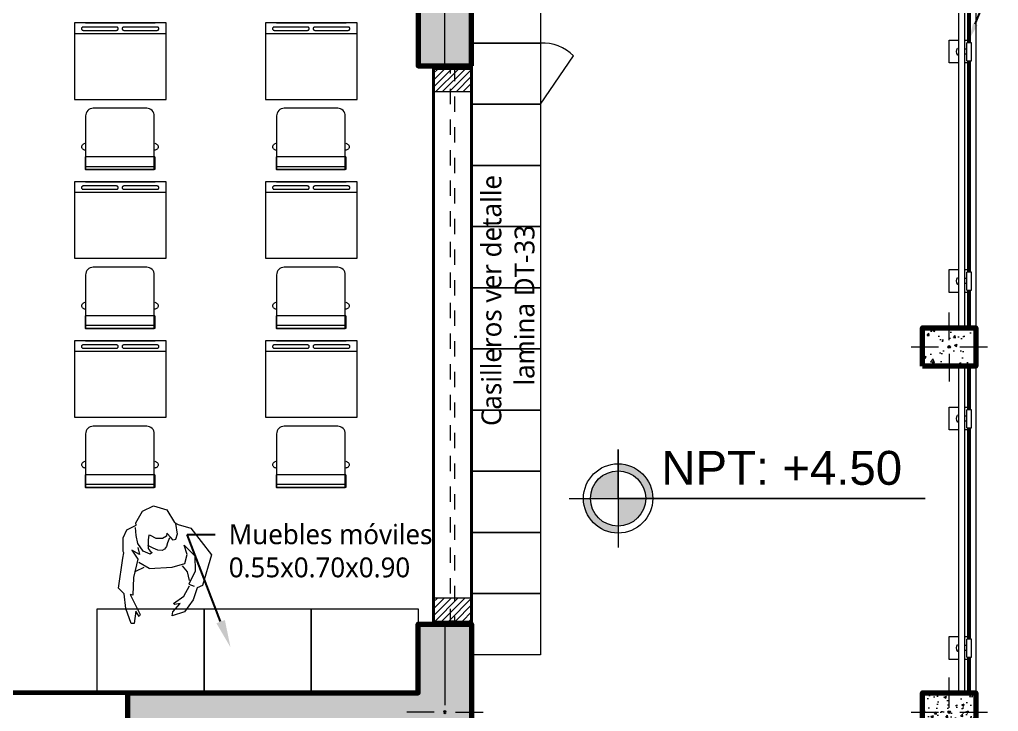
# Model space of a CAD drawing. Header units: metres. Extents: x 28 to 148, y 23 to 113.
# Drawn here: x 48.33 to 54.74, y 65.08 to 69.61 of the extents above; entities that cross this region are included whole.
import ezdxf
from ezdxf import colors
from ezdxf.entities.mleader import LeaderData, LeaderLine
from ezdxf.math import Vec2, Vec3

# ---------------------------------------------------------------- set-up
doc = ezdxf.new("R2010")
doc.units = ezdxf.units.M
doc.linetypes.add('DASHED2', pattern=[0.375, 0.25, -0.125])
for name, color, linetype, lineweight in [('A-FLOR-HRAL', 11, 'Continuous', 9), ('COLUMNAS 50', 32, 'Continuous', 70), ('COLUMNETASSS', 211, 'Continuous', 20), ('Equipamiento SR', 23, 'Continuous', 0), ('GRAFO 0 BLANCO', 7, 'Continuous', 0), ('GRAFO01', 7, 'Continuous', 0), ('letras sr', 7, 'Continuous', 5), ('muro bajo', 191, 'Continuous', 40), ('Muros el', 144, 'Continuous', 60), ('PERSONAS', 8, 'Continuous', 0), ('Structural - Bearing_Pen_No__20', 1, 'Continuous', 0), ('TEXTO 100', 7, 'Continuous', 20), ('Vanos', 140, 'Continuous', 5)]:
    doc.layers.add(name, color=color, linetype=linetype, lineweight=lineweight)
doc.layers.add('Mobiliario', color=7, linetype='Continuous', lineweight=0, true_color=0x7f7f7f)
doc.styles.add('Generales', font='trebuc.ttf', dxfattribs={"height": 0.1})
doc.styles.add('JOS', font='arial.ttf', dxfattribs={"height": 1})
pattern_1 = [(45, (195.27885, -16.94161), (-0.0224506403, 0.0224506403), [])]

# ---------------------------------------------------------------- blocks, each defined once
blk = doc.blocks.new('Columna 1.10 x0.30')
at = {"true_color": 0xc7c8ca}
h = blk.add_hatch(color=9, dxfattribs=at)
h.dxf.hatch_style = 1
h.paths.add_polyline_path([(-234.8493, 113.8066), (-235.9493, 113.8066), (-235.9493, 113.4566), (-234.8493, 113.4566)])
h.paths.add_polyline_path([(-235.3906, 113.6316, -1), (-235.408, 113.6316, -1)], flags=16)
at = {"layer": 'COLUMNAS 50', "color": 1, "linetype": 'Continuous', "lineweight": 5}
for p, q in [((-235.3993, 113.8732), (-235.3993, 113.6932)), ((-235.9743, 113.6316), (-235.4443, 113.6316)), ((-234.8243, 113.6316), (-235.3543, 113.6316)), ((-235.3993, 113.5616), (-235.3993, 113.3816))]:
    blk.add_line(p, q, dxfattribs=at)
at = {"layer": 'COLUMNAS 50', "linetype": 'Continuous'}
blk.add_lwpolyline([(-235.9493, 113.4566), (-234.8493, 113.4566), (-234.8493, 113.8066), (-235.9493, 113.8066)], close=True, dxfattribs=at)
at = {"layer": 'COLUMNAS 50', "color": 1, "linetype": 'Continuous', "lineweight": 5}
blk.add_circle((-235.3993, 113.6316), 0.00871, dxfattribs=at)
blk.add_point((-235.3993, 113.6316), dxfattribs=at)
blk = doc.blocks.new('School Desk 2')
at = {"layer": 'Equipamiento SR', "linetype": 'Continuous'}
for p, q in [((0.1995, 0.3017), (0.6995, 0.3017)), ((0.1995, -0.2983), (0.1995, 0.3017)), ((0.629, 0.3017), (0.629, -0.2983)), ((0.6995, 0.3017), (0.6995, -0.2983)), ((-0.241, 0.228), (-0.2591, 0.228)), ((-0.2591, 0.228), (-0.2591, -0.228)), ((-0.1767, 0.228), (-0.241, 0.228)), ((-0.241, 0.228), (-0.241, -0.228)), ((-0.1767, 0.228), (-0.1767, -0.228)), ((-0.1322, 0.2314), (-0.1327, 0.228)), ((-0.1309, 0.2356), (-0.1322, 0.2314)), ((-0.129, 0.2394), (-0.1309, 0.2356)), ((-0.1265, 0.2428), (-0.129, 0.2394)), ((-0.1236, 0.2457), (-0.1265, 0.2428)), ((-0.1203, 0.2479), (-0.1236, 0.2457)), ((-0.1168, 0.2494), (-0.1203, 0.2479)), ((-0.113, 0.2502), (-0.1168, 0.2494)), ((-0.1092, 0.2502), (-0.113, 0.2502)), ((-0.1055, 0.2494), (-0.1092, 0.2502)), ((-0.1019, 0.2479), (-0.1055, 0.2494)), ((-0.0987, 0.2457), (-0.1019, 0.2479)), ((-0.0957, 0.2428), (-0.0987, 0.2457)), ((-0.0933, 0.2394), (-0.0957, 0.2428)), ((-0.0924, 0.2375), (-0.0933, 0.2394)), ((-0.0876, 0.228), (-0.0924, 0.2375)), ((0.6507, 0.2435), (0.651, 0.2457)), ((0.6507, 0.2424), (0.6507, 0.2435)), ((0.6507, 0.027), (0.6507, 0.2424)), ((0.651, 0.2457), (0.6517, 0.2477)), ((0.6517, 0.2477), (0.6526, 0.2497)), ((0.6526, 0.2497), (0.6539, 0.2514)), ((0.6539, 0.2514), (0.6553, 0.2528)), ((0.6553, 0.2528), (0.657, 0.2539)), ((0.657, 0.2539), (0.6587, 0.2546)), ((0.6587, 0.2546), (0.6606, 0.255)), ((0.6606, 0.255), (0.6625, 0.255)), ((0.6625, 0.255), (0.6644, 0.2546)), ((0.6644, 0.2546), (0.6662, 0.2539)), ((0.6662, 0.2539), (0.6678, 0.2528)), ((0.6678, 0.2528), (0.6693, 0.2514)), ((0.6693, 0.2514), (0.6705, 0.2497)), ((0.6705, 0.2497), (0.6714, 0.2477)), ((0.6714, 0.2477), (0.6721, 0.2457)), ((0.6721, 0.2457), (0.6724, 0.2435)), ((0.6724, 0.2435), (0.6724, 0.2424)), ((0.6724, 0.2424), (0.6724, 0.027)), ((0.6995, -0.2263), (0.6995, 0.2297)), ((0.6507, 0.0259), (0.6507, 0.027)), ((0.651, 0.0238), (0.6507, 0.0259)), ((0.6517, 0.0217), (0.651, 0.0238)), ((0.6526, 0.0198), (0.6517, 0.0217)), ((0.6539, 0.0181), (0.6526, 0.0198)), ((0.6553, 0.0166), (0.6539, 0.0181)), ((0.657, 0.0155), (0.6553, 0.0166)), ((0.6587, 0.0148), (0.657, 0.0155)), ((0.6606, 0.0144), (0.6587, 0.0148)), ((0.6625, 0.0144), (0.6606, 0.0144)), ((0.6644, 0.0148), (0.6625, 0.0144)), ((0.6662, 0.0155), (0.6644, 0.0148)), ((0.6678, 0.0166), (0.6662, 0.0155)), ((0.6693, 0.0181), (0.6678, 0.0166)), ((0.6705, 0.0198), (0.6693, 0.0181)), ((0.6714, 0.0217), (0.6705, 0.0198)), ((0.6721, 0.0238), (0.6714, 0.0217)), ((0.6724, 0.0259), (0.6721, 0.0238)), ((0.6724, 0.027), (0.6724, 0.0259)), ((0.6507, -0.0225), (0.651, -0.0203)), ((0.6507, -0.0236), (0.6507, -0.0225)), ((0.6507, -0.2389), (0.6507, -0.0236)), ((0.651, -0.0203), (0.6517, -0.0182)), ((0.6517, -0.0182), (0.6526, -0.0163)), ((0.6526, -0.0163), (0.6539, -0.0146)), ((0.6539, -0.0146), (0.6553, -0.0132)), ((0.6553, -0.0132), (0.657, -0.0121)), ((0.657, -0.0121), (0.6587, -0.0113)), ((0.6587, -0.0113), (0.6606, -0.0109)), ((0.6606, -0.0109), (0.6625, -0.0109)), ((0.6625, -0.0109), (0.6644, -0.0113)), ((0.6644, -0.0113), (0.6662, -0.0121)), ((0.6662, -0.0121), (0.6678, -0.0132)), ((0.6678, -0.0132), (0.6693, -0.0146)), ((0.6693, -0.0146), (0.6705, -0.0163)), ((0.6705, -0.0163), (0.6714, -0.0182)), ((0.6714, -0.0182), (0.6721, -0.0203)), ((0.6721, -0.0203), (0.6724, -0.0225)), ((0.6724, -0.0225), (0.6724, -0.0236)), ((0.6724, -0.0236), (0.6724, -0.2389)), ((-0.241, -0.228), (-0.2591, -0.228)), ((-0.1767, -0.228), (-0.241, -0.228)), ((-0.1327, -0.228), (-0.1322, -0.2314)), ((-0.1322, -0.2314), (-0.1309, -0.2356)), ((-0.1309, -0.2356), (-0.129, -0.2394)), ((-0.129, -0.2394), (-0.1265, -0.2428)), ((-0.1265, -0.2428), (-0.1236, -0.2457)), ((-0.1236, -0.2457), (-0.1203, -0.2479)), ((-0.1203, -0.2479), (-0.1168, -0.2494)), ((-0.1168, -0.2494), (-0.113, -0.2502)), ((-0.113, -0.2502), (-0.1092, -0.2502)), ((-0.1092, -0.2502), (-0.1055, -0.2494)), ((-0.1055, -0.2494), (-0.1019, -0.2479)), ((-0.1019, -0.2479), (-0.0987, -0.2457)), ((-0.0987, -0.2457), (-0.0957, -0.2428)), ((-0.0957, -0.2428), (-0.0933, -0.2394)), ((-0.0933, -0.2394), (-0.0924, -0.2375)), ((-0.0924, -0.2375), (-0.0876, -0.228)), ((0.6507, -0.24), (0.6507, -0.2389)), ((0.651, -0.2422), (0.6507, -0.24)), ((0.6517, -0.2443), (0.651, -0.2422)), ((0.6526, -0.2462), (0.6517, -0.2443)), ((0.6539, -0.2479), (0.6526, -0.2462)), ((0.6553, -0.2493), (0.6539, -0.2479)), ((0.657, -0.2505), (0.6553, -0.2493)), ((0.6587, -0.2512), (0.657, -0.2505)), ((0.6606, -0.2516), (0.6587, -0.2512)), ((0.6625, -0.2516), (0.6606, -0.2516)), ((0.6644, -0.2512), (0.6625, -0.2516)), ((0.6662, -0.2505), (0.6644, -0.2512)), ((0.6678, -0.2493), (0.6662, -0.2505)), ((0.6693, -0.2479), (0.6678, -0.2493)), ((0.6705, -0.2462), (0.6693, -0.2479)), ((0.6714, -0.2443), (0.6705, -0.2462)), ((0.6721, -0.2422), (0.6714, -0.2443)), ((0.6724, -0.24), (0.6721, -0.2422)), ((0.6724, -0.2389), (0.6724, -0.24)), ((0.6995, -0.2983), (0.1995, -0.2983)), ((0.629, -0.2833), (0.6295, -0.2833))]:
    blk.add_line(p, q, dxfattribs=at)
blk.add_lwpolyline([(-0.2591, 0.225), (0.0909, 0.225, -0.414214), (0.1409, 0.175), (0.1409, -0.175, -0.414214), (0.0909, -0.225), (-0.2591, -0.225), (-0.2591, 0.225)], format="xyb", dxfattribs=at)
blk = doc.blocks.new('P_M2')
for p, q in [((0.137, -0.0847), (0.0991, -0.1627)), ((0.1315, -0.1229), (0.1664, -0.1827))]:
    blk.add_line(p, q)
for points in [[(-0.0096, -0.1772), (0.0401, -0.1623), (0.0126, -0.2186), (0.0758, -0.1716), (0.2096, -0.1941), (0.3379, -0.1897), (0.3353, -0.2093), (0.4741, -0.1263), (0.4901, -0.1331), (0.4528, -0.1589), (0.5428, -0.1647), (0.5442, -0.188), (0.4381, -0.2338), (0.3341, -0.2523), (0.2942, -0.2977), (0.075, -0.2807), (0.0368, -0.2775), (0.0271, -0.2827), (-0.0718, -0.2882), (-0.1323, -0.2662), (-0.1708, -0.2002), (-0.1872, -0.2057), (-0.2752, -0.1617), (-0.3191, -0.0847), (-0.2971, 0.0143), (-0.2092, 0.0748), (-0.1982, 0.1023), (-0.1761, 0.1973), (0.0051, 0.3607), (0.2331, 0.311), (0.2524, 0.2728), (0.3404, 0.2515), (0.4331, 0.1948), (0.469, 0.1059), (0.4387, 0.1097), (0.3742, 0.1573), (0.3839, 0.1189), (0.3766, 0.1107), (0.3201, 0.1801), (0.2427, 0.2166)], [(0.137, -0.0847), (0.115, 0.0803), (0.082, 0.1715), (0.0161, 0.1848), (-0.0498, 0.1573), (0.0216, 0.2398), (0.1315, 0.2508), (0.2304, 0.2123), (0.2414, 0.2508)], [(0.0994, 0.1537), (0.1408, 0.1932), (0.2021, 0.211)], [(-0.2023, 0.0832), (-0.1267, 0.1002), (-0.087, 0.0908), (-0.0813, 0.0737), (-0.1002, 0.0567), (-0.1286, 0.0246), (-0.1059, 0.0246), (-0.087, -0.0038), (-0.0832, -0.0492), (-0.104, -0.0927), (-0.1059, -0.104), (-0.07, -0.1059), (-0.0435, -0.1059), (-0.0076, -0.1021), (0.0113, -0.087), (0.0189, -0.0719), (0.0321, -0.0851), (0.0151, -0.138), (-0.0397, -0.1796), (-0.0964, -0.1967), (-0.1541, -0.2051)], [(-0.0964, 0.0473), (-0.0586, 0.034), (-0.0321, 0.0303), (-0.0113, 0.017), (0, 0), (-0.0019, -0.0303), (-0.0132, -0.0662), (-0.0303, -0.1059)]]:
    blk.add_lwpolyline(points)
blk = doc.blocks.new('A$C3C3047C9')
at = {"true_color": 0x939598}
h = blk.add_hatch(color=252, dxfattribs=at)
h.dxf.hatch_style = 1
h.paths.add_polyline_path([(1.9, 0), (2.25, 0), (2.25, 0.7), (0, 0.7), (0, 0.45), (1.9, 0.45)])
h.paths.add_polyline_path([(2.0663, 0.575, -1), (2.0837, 0.575, -1)], flags=16)
at = {"layer": 'COLUMNAS 50', "linetype": 'Continuous'}
blk.add_lwpolyline([(2.25, 0.7), (0, 0.7), (0, 0.45), (1.9, 0.45), (1.9, 0), (2.25, 0)], close=True, dxfattribs=at)
at = {"layer": 'Structural - Bearing_Pen_No__20', "linetype": 'Continuous'}
for p, q in [((2.075, 0.62), (2.075, 0.8)), ((2.005, 0.575), (1.825, 0.575)), ((2.075, 0), (2.075, 0.53)), ((2.145, 0.575), (2.325, 0.575))]:
    blk.add_line(p, q, dxfattribs=at)
blk.add_circle((2.075, 0.575), 0.00871, dxfattribs=at)
blk.add_point((2.075, 0.575), dxfattribs=at)
blk = doc.blocks.new('columna pasillos')
at = {"layer": 'GRAFO 0 BLANCO'}
h = blk.add_hatch(dxfattribs=at)
h.set_pattern_fill('AR-CONC', color=256, scale=0.024, angle=-90)
h.set_pattern_definition([(320, (0, 0), (-0.015060515, -0.17214244), [0.018, -0.198]), (265, (0, 0), (0.18052611, 0.03330032), [0.0144, -0.1584]), (10.45144, (-0.00126, -0.01435), (0.1654656, -0.13884213), [0.01529765, -0.16827411]), (316.1842, (0.048, -7e-10), (-0.03972463, -0.25613792), [0.027, -0.297]), (6.63563, (0.0447, -0.02134), (0.23378846, -0.22431887), [0.02294648, -0.2524113]), (261.18416, (0.048, -7e-10), (0.23378846, -0.22431887), [0.0216, -0.2376]), (291, (0.036, -0.024), (-0.096628536, -0.14325769), [0.018, -0.198]), (236, (0.036, -0.024), (0.17403601, -0.05839568), [0.0144, -0.1584]), (341.45144, (0.02795, -0.03594), (0.07740747, -0.20165337), [0.01529765, -0.16827411]), (307.5, (0, 0), (0.079894525, -0.002918366), [0, -0.15648, 0, -0.1608, 0, -0.159]), (277.5, (0, 0), (0.09465881, -0.06313669), [0, -0.09168, 0, -0.15288, 0, -0.0606]), (237.5, (7e-10, 0.05352), (-0.005413171, -0.128117385), [0, -0.06, 0, -0.1872, 0, -0.2484]), (227.5, (1e-09, 0.07752), (0.024025194, -0.13996468), [0, -0.078, 0, -0.12432, 0, -0.1764])])
h.paths.add_polyline_path([(-235.5347, 35.024), (-235.7847, 35.024), (-235.7847, 34.674), (-235.5347, 34.674)])
h.paths.add_polyline_path([(-235.651, 34.849, -1), (-235.6684, 34.849, -1)], flags=16)
at = {"layer": 'COLUMNAS 50', "color": 1, "linetype": 'Continuous', "lineweight": 9}
for p, q in [((-235.6597, 35.099), (-235.6597, 34.919)), ((-235.7047, 34.849), (-235.8847, 34.849)), ((-235.6147, 34.849), (-235.4347, 34.849)), ((-235.6597, 34.779), (-235.6597, 34.599))]:
    blk.add_line(p, q, dxfattribs=at)
at = {"layer": 'COLUMNAS 50', "linetype": 'Continuous'}
blk.add_lwpolyline([(-235.7847, 35.024), (-235.5347, 35.024), (-235.5347, 34.674), (-235.7847, 34.674)], close=True, dxfattribs=at)
at = {"layer": 'COLUMNAS 50', "color": 1, "linetype": 'Continuous', "lineweight": 9}
blk.add_circle((-235.6597, 34.849), 0.00871, dxfattribs=at)
blk.add_point((-235.6597, 34.849), dxfattribs=at)
blk = doc.blocks.new('Barandilla - 50 x 12mm-V13-Nivel 2')
at = {"layer": 'A-FLOR-HRAL'}
for p, q in [((-26.7, 93), (-88, 93)), ((-88, 93), (-88, 18.2)), ((34.1, 93), (13.2, 93)), ((27, 79.4), (57, 79.4)), ((27, 79.4), (27, -39.6)), ((57, 79.4), (57, -39.6)), ((-88, 18.2), (-88, -56.6)), ((24.9, 2.6), (25.1, 33.6)), ((-88, -56.6), (-26.7, -56.6)), ((13.2, -56.6), (34.1, -56.6)), ((57, -39.6), (27, -39.6))]:
    blk.add_line(p, q, dxfattribs=at)
for centre, radius, start, end in [((-0.6, 18.2), 39.4, 144.03454, 215.40425), ((-19.3, -77.8), 119.9, 93.54236, 96.31867), ((-18.3, 114.4), 119.9, 285.37611, 291.1568), ((-19.3, -77.8), 119.9, 68.28199, 74.15247), ((-18.3, 114.4), 119.9, 263.12012, 266.01122)]:
    blk.add_arc(centre, radius, start, end, dxfattribs=at)
blk = doc.blocks.new('Barandilla - 50 x 12mm-V14-Nivel 2')
at = {"layer": 'A-FLOR-HRAL'}
for p, q in [((-26.8, 93), (-88, 93)), ((-88, 93), (-88, 18.2)), ((34.1, 93), (13.1, 93)), ((27, 79.4), (57, 79.4)), ((27, 79.4), (27, -39.6)), ((57, 79.4), (57, -39.6)), ((-88, 18.2), (-88, -56.6)), ((24.9, 2.6), (25.1, 33.6)), ((-88, -56.6), (-26.8, -56.6)), ((13.1, -56.6), (34.1, -56.6)), ((57, -39.6), (27, -39.6))]:
    blk.add_line(p, q, dxfattribs=at)
for centre, radius, start, end in [((-0.6, 18.2), 39.4, 144.03454, 215.40425), ((-19.3, -77.8), 119.9, 93.58403, 96.31867), ((-19.3, -77.8), 119.9, 68.28199, 74.20794), ((-18.3, 114.4), 119.9, 285.32666, 291.1568), ((-18.3, 114.4), 119.9, 263.12012, 265.9625)]:
    blk.add_arc(centre, radius, start, end, dxfattribs=at)
blk = doc.blocks.new('Barandilla - Barandilla-559956-Nivel 2')
at = {"layer": 'A-FLOR-HRAL'}
for p, q in [((44611.7, 69430.8), (44611.7, 67305.8)), ((44651.7, 67305.8), (44651.7, 69430.8)), ((44672.6, 69157.9), (44672.6, 69430.8)), ((44680.5, 69157.9), (44680.5, 69430.8)), ((44682.1, 69157.9), (44682.1, 69430.8)), ((44690.1, 69157.9), (44690.1, 69430.8)), ((44672.6, 67657.9), (44672.6, 69038.9)), ((44680.5, 67657.9), (44680.5, 69038.9)), ((44682.1, 67657.9), (44682.1, 69038.9)), ((44690.1, 67657.9), (44690.1, 69038.9)), ((44672.6, 67305.8), (44672.6, 67538.9)), ((44680.5, 67305.8), (44680.5, 67538.9)), ((44682.1, 67305.8), (44682.1, 67538.9)), ((44690.1, 67305.8), (44690.1, 67538.9))]:
    blk.add_line(p, q, dxfattribs=at)
at = {"extrusion": (0, 0, -1), "zscale": -1, "rotation": 180}
for name, p in [('Barandilla - 50 x 12mm-V14-Nivel 2', (-44638.4, 69118.3)), ('Barandilla - 50 x 12mm-V13-Nivel 2', (-44638.4, 67618.3))]:
    blk.add_blockref(name, p, dxfattribs=at)

msp = doc.modelspace()

# ---------------------------------------------------------------- hatches: boundary and pattern name
at = {"layer": 'GRAFO 0 BLANCO'}
h = msp.add_hatch(dxfattribs=at)
h.set_pattern_fill('ANSI31', color=256, scale=0.01)
h.set_pattern_definition(pattern_1)
h.paths.add_polyline_path([(51.041, 69.282), (51.291, 69.282), (51.291, 69.132), (51.041, 69.132)])
h = msp.add_hatch(dxfattribs=at)
h.set_pattern_fill('ANSI31', color=256, scale=0.01)
h.set_pattern_definition(pattern_1)
h.paths.add_polyline_path([(51.041, 65.6719), (51.291, 65.6719), (51.291, 65.8219), (51.041, 65.8219)])
h = msp.add_hatch(dxfattribs=at)
h.set_pattern_fill('AR-CONC', color=256, scale=0.024)
h.set_pattern_definition([(50, (89.26503, 300.71817), (0.17214244, -0.015060515), [0.018, -0.198]), (355, (89.26503, 300.71817), (-0.03330032, 0.18052611), [0.0144, -0.1584]), (100.45144, (89.27938, 300.71691), (0.13884213, 0.1654656), [0.01529765, -0.16827411]), (46.1842, (89.26503, 300.76617), (0.25613792, -0.03972463), [0.027, -0.297]), (96.63563, (89.28638, 300.76286), (0.22431887, 0.23378846), [0.02294648, -0.2524113]), (351.18416, (89.26503, 300.76617), (0.22431887, 0.23378846), [0.0216, -0.2376]), (21, (89.28903, 300.75417), (0.14325769, -0.096628536), [0.018, -0.198]), (326, (89.28903, 300.75417), (0.05839568, 0.17403601), [0.0144, -0.1584]), (71.45144, (89.30097, 300.74612), (0.20165337, 0.07740747), [0.01529765, -0.16827411]), (37.5, (89.26503, 300.71817), (0.002918366, 0.079894525), [0, -0.15648, 0, -0.1608, 0, -0.159]), (7.5, (89.26503, 300.71817), (0.06313669, 0.09465881), [0, -0.09168, 0, -0.15288, 0, -0.0606]), (327.5, (89.21151, 300.71817), (0.128117385, -0.005413171), [0, -0.06, 0, -0.1872, 0, -0.2484]), (317.5, (89.18751, 300.71817), (0.13996468, 0.024025194), [0, -0.078, 0, -0.12432, 0, -0.1764])])
h.paths.add_polyline_path([(54.241, 65.1835), (54.241, 64.9335), (54.591, 64.9335), (54.591, 65.1835)])
h.paths.add_polyline_path([(54.416, 65.0672, -1), (54.416, 65.0498, -1)], flags=16)
at = {"layer": 'TEXTO 100', "ltscale": 1.3}
h = msp.add_hatch(color=7, dxfattribs=at)
edge = h.paths.add_edge_path()
edge.add_line((52.4299, 66.4736), (52.2492, 66.4736))
edge.add_line((52.2492, 66.4736), (52.2492, 66.2929))
edge.add_arc((52.2492, 66.4736), 0.1806, 270, 360)
edge = h.paths.add_edge_path()
edge.add_arc((52.2492, 66.4736), 0.1806, 90, 180)
edge.add_line((52.0686, 66.4736), (52.2492, 66.4736))
edge.add_line((52.2492, 66.4736), (52.2492, 66.6542))
edge = h.paths.add_edge_path()
edge.add_line((52.2492, 66.7003), (52.2492, 66.6542))
edge.add_arc((52.2492, 66.4736), 0.1806, 0, 90, ccw=False)
edge.add_line((52.4299, 66.4736), (52.4759, 66.4736))
edge.add_arc((52.2492, 66.4736), 0.2267, 0, 90)
msp.add_hatch(color=7, dxfattribs=at).paths.add_polyline_path([(52.0686, 66.4736), (52.0225, 66.4736, 0.414214), (52.2492, 66.2469), (52.2492, 66.2929, -0.414214)])

# ---------------------------------------------------------------- linework, layer by layer
at = {"layer": 'COLUMNAS 50', "color": 1, "linetype": 'Continuous', "lineweight": 9}
for p, q in [((54.416, 65.1035), (54.416, 65.2835)), ((54.4161, 65.1035), (54.4161, 65.2835))]:
    msp.add_line(p, q, dxfattribs=at)
at = {"layer": 'COLUMNETASSS'}
for points in [[(51.041, 69.282), (51.291, 69.282), (51.291, 69.132), (51.041, 69.132)], [(51.041, 65.6719), (51.291, 65.6719), (51.291, 65.8219), (51.041, 65.8219)]]:
    msp.add_lwpolyline(points, close=True, dxfattribs=at)
at = {"layer": 'Equipamiento SR'}
for points in [[(51.291, 69.852), (51.741, 69.852), (51.741, 69.452), (51.291, 69.452)], [(51.291, 69.452), (51.741, 69.452), (51.741, 69.052), (51.291, 69.052)], [(51.291, 69.052), (51.741, 69.052), (51.741, 68.652), (51.291, 68.652)], [(51.291, 68.652), (51.741, 68.652), (51.741, 68.252), (51.291, 68.252)], [(51.291, 68.252), (51.741, 68.252), (51.741, 67.852), (51.291, 67.852)], [(51.291, 67.852), (51.741, 67.852), (51.741, 67.452), (51.291, 67.452)], [(51.291, 67.452), (51.741, 67.452), (51.741, 67.052), (51.291, 67.052)], [(51.291, 67.052), (51.741, 67.052), (51.741, 66.652), (51.291, 66.652)], [(51.291, 66.652), (51.741, 66.652), (51.741, 66.252), (51.291, 66.252)], [(51.291, 66.252), (51.741, 66.252), (51.741, 65.852), (51.291, 65.852)], [(51.291, 65.852), (51.741, 65.852), (51.741, 65.452), (51.291, 65.452)], [(48.841, 65.202), (48.841, 65.752), (49.541, 65.752), (49.541, 65.202), (48.841, 65.202)], [(49.541, 65.202), (49.541, 65.752), (50.241, 65.752), (50.241, 65.202), (49.541, 65.202)], [(50.241, 65.202), (50.241, 65.752), (50.941, 65.752), (50.941, 65.202), (50.241, 65.202)]]:
    msp.add_lwpolyline(points, dxfattribs=at)
msp.add_lwpolyline([(51.741, 69.052), (51.9569, 69.3683, 0.21676), (51.741, 69.452, 1.172573)], format="xyb", dxfattribs=at)
at = {"layer": 'GRAFO 0 BLANCO'}
msp.add_line((54.5905, 84.0019), (54.5906, 61.2031), dxfattribs=at)
at = {"layer": 'Mobiliario', "lineweight": 0}
msp.add_line((51.741, 69.052), (51.9569, 69.3683), dxfattribs=at)
at = {"layer": 'muro bajo', "linetype": 'Continuous'}
for p, q in [((51.041, 69.302), (51.041, 65.652)), ((51.291, 65.652), (51.291, 69.302))]:
    msp.add_line(p, q, dxfattribs=at)
at = {"layer": 'Muros el', "ltscale": 0.05}
msp.add_lwpolyline([(45.741, 64.952), (49.041, 64.952), (49.041, 65.202), (45.741, 65.202)], close=True, dxfattribs=at)
at = {"layer": 'TEXTO 100', "color": 7, "ltscale": 1.3}
msp.add_lwpolyline([(51.9291, 66.4736), (54.2589, 66.4736), (52.2492, 66.4736), (52.2492, 66.7937), (52.2492, 66.1535)], dxfattribs=at)
for radius in [0.2267, 0.1806]:
    msp.add_circle((52.2492, 66.4736), radius, dxfattribs=at)
at = {"layer": 'Vanos', "color": 7, "linetype": 'DASHED2', "ltscale": 0.3}
for p, q in [((51.1535, 65.652), (51.1535, 69.302)), ((51.1785, 69.302), (51.1785, 65.652))]:
    msp.add_line(p, q, dxfattribs=at)
at = {"layer": 'Vanos', "color": 7, "linetype": 'DASHED2'}
for p, q in [((51.1535, 69.2801), (51.1785, 69.2801)), ((51.1535, 65.6738), (51.1785, 65.6738))]:
    msp.add_line(p, q, dxfattribs=at)

# ---------------------------------------------------------------- block references
at = {"layer": 'A-FLOR-HRAL', "xscale": 0.001, "yscale": 0.001, "zscale": 0.001}
for p in [(9.8656, 0.2962), (9.8656, -2.1038)]:
    msp.add_blockref('Barandilla - Barandilla-559956-Nivel 2', p, dxfattribs=at)
at = {"layer": 'COLUMNAS 50', "color": 9, "true_color": 0xc7c8ca, "rotation": 90.000000791757}
msp.add_blockref('Columna 1.10 x0.30', (164.7476, 305.2513), dxfattribs=at)
at = {"layer": 'COLUMNAS 50', "rotation": 90}
for p in [(89.265, 303.1241), (89.2651, 300.7366)]:
    msp.add_blockref('columna pasillos', p, dxfattribs=at)
at = {"layer": 'COLUMNAS 50', "color": 9, "true_color": 0xc7c8ca, "xscale": -1, "rotation": 180}
msp.add_blockref('A$C3C3047C9', (49.041, 65.652), dxfattribs=at)
at = {"layer": 'Equipamiento SR', "linetype": 'Continuous', "xscale": -1, "rotation": 270.0000002109135}
for p in [(48.9893, 68.8842), (50.2393, 68.8842), (48.9893, 67.8448), (50.2393, 67.8448), (48.9893, 66.8053), (50.2393, 66.8053)]:
    msp.add_blockref('School Desk 2', p, dxfattribs=at)
at = {"layer": 'PERSONAS', "xscale": 0.9000000000000004, "yscale": 0.9000000000000004, "zscale": 0.9000000000000004, "rotation": 265.9371794669525}
msp.add_blockref('P_M2', (49.2653, 66.1329), dxfattribs=at)

# ---------------------------------------------------------------- texts
at = {"layer": 'GRAFO01', "style": 'JOS'}
msp.add_text('NPT: +4.50', height=0.22181, rotation=0, dxfattribs=at).set_placement((52.5319, 66.5628))
at = {"layer": 'letras sr', "insert": (51.355, 66.9476), "char_height": 0.115, "width": 2.168975, "attachment_point": 1, "rotation": 90, "style": 'Generales'}
msp.add_mtext('{\\H1.13043x;Casilleros ver detalle\\P      lamina DT-33} ', dxfattribs=at)

# ---------------------------------------------------------------- leaders
at = {"layer": 'letras sr'}
ml = msp.add_multileader_mtext('Standard', dxfattribs=at)
ml.set_content('{\\H1.13043x;Baranda  tipo II\\P (ver detalle\\PLAMINA DT-23)} ', color=256, style='Generales')
ml.set_leader_properties()
ml.build(insert=Vec2(0, 0))
ml.multileader.update_dxf_attribs({"text_right_attachment_type": 6, "dogleg_length": 0.36, "arrow_head_size": 0.1})
ctx = ml.context
ctx.base_point, ctx.char_height, ctx.arrow_head_size, ctx.landing_gap_size, ctx.plane_origin = Vec3(55.006, 70.1668), 0.115, 0.1, 0.09, Vec3(54.1649, 69.9303)
ctx.right_attachment = 6
notes = []
notes.append((ctx, [(0, (1, 1, 0), (54.8234, 70.1668), (1, 0), 0.1826, [(0, [(54.5493, 69.4822)], 0, [])])]))
ctx.mtext.insert, ctx.mtext.flow_direction = Vec3(55.096, 70.2431), 5
ml = msp.add_multileader_mtext('Standard', dxfattribs=at)
ml.set_content('Muebles móviles\\P0.55x0.70x0.90', color=256, style='Generales')
ml.set_leader_properties()
ml.build(insert=Vec2(0, 0))
ml.multileader.update_dxf_attribs({"text_right_attachment_type": 6, "dogleg_length": 0.36, "arrow_head_size": 0.18})
ctx = ml.context
ctx.base_point, ctx.char_height, ctx.arrow_head_size, ctx.landing_gap_size, ctx.plane_origin = Vec3(49.6116, 66.2385), 0.13, 0.18, 0.09, Vec3(49.2406, 66.7454)
ctx.right_attachment = 6
notes.append((ctx, [(0, (1, 1, 0), (49.429, 66.2385), (1, 0), 0.1826, [(0, [(49.713, 65.4999)], 0, [])])]))
ctx.mtext.insert, ctx.mtext.flow_direction = Vec3(49.7016, 66.3046), 5
for ctx, leaders in notes:
    for number, flags, end, landing, length, lines in leaders:
        leader = LeaderData()
        leader.index, (leader.has_last_leader_line, leader.has_dogleg_vector, leader.attachment_direction) = number, flags
        leader.last_leader_point, leader.dogleg_vector, leader.dogleg_length = Vec3(end), Vec3(landing), length
        for number, points, colour, breaks in lines:
            line = LeaderLine()
            line.index, line.vertices, line.color, line.breaks = number, Vec3.list(points), colors.encode_raw_color(colour), breaks
            leader.lines.append(line)
        ctx.leaders.append(leader)

doc.saveas('drawing.dxf')
